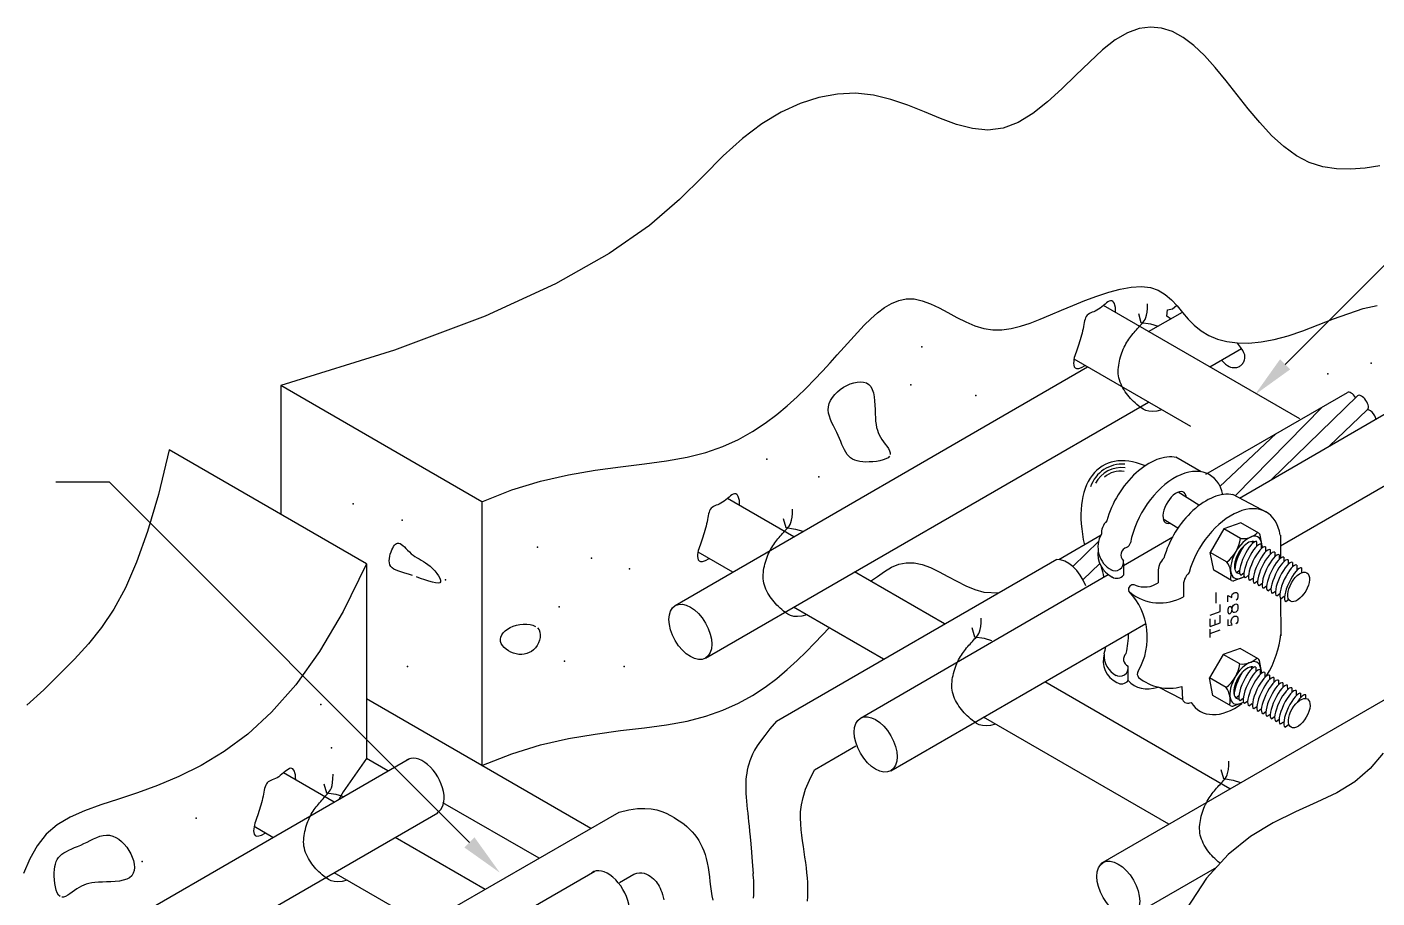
# Model space of a CAD drawing. Header units: millimetres. Extents: x -6665.9 to -6650.8, y -4500.6 to -4489.7.
# Drawn here: x -6662.29 to -6655.99, y -4494.16 to -4490.1 of the extents above; entities that cross this region are included whole.
import ezdxf
from ezdxf.enums import TextEntityAlignment as Align

# ---------------------------------------------------------------- set-up
doc = ezdxf.new("R2010")
doc.units = ezdxf.units.MM
doc.header["$LTSCALE"] = 10
doc.layers.add('Termotécnica', color=7, linetype='Continuous')
doc.styles.add('140CL', font='romans.shx', dxfattribs={"height": 3.5})

msp = doc.modelspace()

# ---------------------------------------------------------------- linework, layer by layer
at = {"layer": 'Termotécnica', "color": 2}
for p, q in [((-6655.8172, -4491.0725), (-6656.4194, -4491.6748)), ((-6661.102, -4491.7734), (-6661.102, -4492.3734)), ((-6660.1643, -4492.3148), (-6661.102, -4491.7734)), ((-6656.789, -4492.1863), (-6656.1289, -4491.8054)), ((-6656.4852, -4492.2135), (-6656.0821, -4491.8207)), ((-6656.6509, -4492.2862), (-6656.247, -4491.8736)), ((-6656.2116, -4492.0548), (-6656.0385, -4491.8879)), ((-6656.7234, -4492.2432), (-6656.4615, -4491.9973)), ((-6660.7025, -4492.6041), (-6661.6216, -4492.0734)), ((-6661.9009, -4492.2236), (-6662.1509, -4492.2236)), ((-6661.9009, -4492.2236), (-6660.2222, -4493.9022)), ((-6656.8214, -4492.3302), (-6656.9173, -4492.2699)), ((-6660.1643, -4492.3148), (-6660.1643, -4493.5439)), ((-6656.9196, -4492.4379), (-6656.9872, -4492.3953)), ((-6656.6252, -4492.4137), (-6656.7045, -4492.4412)), ((-6656.5418, -4492.4619), (-6656.6252, -4492.4137)), ((-6657.4743, -4492.5834), (-6657.2773, -4492.4696)), ((-6656.7045, -4492.4412), (-6656.7679, -4492.551)), ((-6656.627, -4492.4859), (-6656.7045, -4492.4412)), ((-6656.5245, -4492.5288), (-6656.5357, -4492.4704)), ((-6657.4092, -4492.6159), (-6657.2884, -4492.4982)), ((-6656.7521, -4492.6334), (-6656.7679, -4492.551)), ((-6656.6897, -4492.5959), (-6656.7679, -4492.551)), ((-6656.5731, -4492.5), (-6656.5731, -4492.5104)), ((-6656.5524, -4492.5009), (-6656.5522, -4492.5224)), ((-6656.5315, -4492.5129), (-6656.5313, -4492.5345)), ((-6656.5106, -4492.525), (-6656.5104, -4492.5465)), ((-6656.4884, -4492.5381), (-6656.4882, -4492.5597)), ((-6656.4678, -4492.5496), (-6656.4676, -4492.5712)), ((-6660.7025, -4492.6041), (-6660.7025, -4493.5116)), ((-6657.3617, -4492.6784), (-6657.2835, -4492.603)), ((-6656.4468, -4492.5616), (-6656.4466, -4492.5832)), ((-6656.4258, -4492.5737), (-6656.4256, -4492.5952)), ((-6656.4053, -4492.5854), (-6656.4051, -4492.607)), ((-6656.3847, -4492.5973), (-6656.3845, -4492.6189)), ((-6656.3642, -4492.6096), (-6656.3641, -4492.6312)), ((-6656.6687, -4492.6816), (-6656.7521, -4492.6334)), ((-6656.6091, -4492.6655), (-6656.6582, -4492.6826)), ((-6656.645, -4492.6438), (-6656.6313, -4492.6333)), ((-6656.6254, -4492.6568), (-6656.6104, -4492.6453)), ((-6656.6045, -4492.6689), (-6656.5895, -4492.6574)), ((-6656.5837, -4492.6809), (-6656.57, -4492.6705)), ((-6656.3422, -4492.6233), (-6656.3421, -4492.6448)), ((-6656.5614, -4492.6941), (-6656.5478, -4492.6837)), ((-6656.5408, -4492.7055), (-6656.5272, -4492.6951)), ((-6656.5198, -4492.7176), (-6656.5062, -4492.7071)), ((-6656.4989, -4492.7296), (-6656.4852, -4492.7192)), ((-6656.4783, -4492.7414), (-6656.4647, -4492.7309)), ((-6656.4578, -4492.7533), (-6656.4441, -4492.7428)), ((-6656.4373, -4492.7655), (-6656.4236, -4492.7551)), ((-6656.4153, -4492.7792), (-6656.4017, -4492.7688)), ((-6656.7081, -4493.0259), (-6656.7715, -4493.1358)), ((-6656.6288, -4492.9985), (-6656.7081, -4493.0259)), ((-6656.6306, -4493.0707), (-6656.7081, -4493.0259)), ((-6656.5454, -4493.0466), (-6656.6288, -4492.9985)), ((-6656.528, -4493.1136), (-6656.5393, -4493.0552)), ((-6656.5767, -4493.0848), (-6656.5766, -4493.0952)), ((-6656.5767, -4493.0848), (-6656.5766, -4493.0952)), ((-6656.5559, -4493.0857), (-6656.5558, -4493.1072)), ((-6656.5351, -4493.0977), (-6656.5349, -4493.1193)), ((-6656.5142, -4493.1098), (-6656.514, -4493.1313)), ((-6656.7557, -4493.2182), (-6656.7715, -4493.1358)), ((-6656.6933, -4493.1807), (-6656.7715, -4493.1358)), ((-6656.492, -4493.1229), (-6656.4918, -4493.1445)), ((-6656.4713, -4493.1344), (-6656.4712, -4493.156)), ((-6656.4504, -4493.1464), (-6656.4502, -4493.168)), ((-6656.4294, -4493.1585), (-6656.4292, -4493.18)), ((-6656.4089, -4493.1702), (-6656.4087, -4493.1918)), ((-6656.3883, -4493.1821), (-6656.3881, -4493.2037)), ((-6659.6564, -4493.8371), (-6660.7025, -4493.2332)), ((-6656.6722, -4493.2663), (-6656.7557, -4493.2182)), ((-6656.6485, -4493.2285), (-6656.6348, -4493.2181)), ((-6656.6485, -4493.2285), (-6656.6348, -4493.2181)), ((-6656.629, -4493.2416), (-6656.614, -4493.2301)), ((-6656.6081, -4493.2537), (-6656.5931, -4493.2422)), ((-6656.3678, -4493.1944), (-6656.3676, -4493.2159)), ((-6656.347, -4493.2075), (-6656.3468, -4493.2291)), ((-6656.3236, -4493.2152), (-6656.3249, -4493.231)), ((-6656.6126, -4493.2503), (-6656.6617, -4493.2673)), ((-6656.5872, -4493.2657), (-6656.5736, -4493.2553)), ((-6656.565, -4493.2789), (-6656.5514, -4493.2684)), ((-6656.5444, -4493.2903), (-6656.5308, -4493.2799)), ((-6656.5234, -4493.3024), (-6656.5098, -4493.2919)), ((-6656.5024, -4493.3144), (-6656.4888, -4493.304)), ((-6656.4819, -4493.3262), (-6656.4683, -4493.3157)), ((-6656.4613, -4493.3381), (-6656.4477, -4493.3276)), ((-6656.4409, -4493.3503), (-6656.4272, -4493.3399)), ((-6656.4196, -4493.365), (-6656.4019, -4493.3517)), ((-6660.602, -4493.5695), (-6660.7025, -4493.5116)), ((-6659.8975, -4493.9763), (-6660.3457, -4493.7175))]:
    msp.add_line(p, q, dxfattribs=at)
at = {"layer": 'Termotécnica', "color": 1}
for p, q in [((-6656.3509, -4491.9287), (-6657.2662, -4491.4003)), ((-6657.0555, -4491.5219), (-6656.8984, -4491.4313)), ((-6656.7706, -4491.6864), (-6656.6229, -4491.6011)), ((-6656.858, -4491.9649), (-6657.4034, -4491.65)), ((-6659.2626, -4492.7986), (-6657.3403, -4491.6864)), ((-6656.6312, -4492.2981), (-6655.6698, -4491.7406)), ((-6659.1212, -4493.0435), (-6657.0555, -4491.8509)), ((-6656.4414, -4492.5196), (-6655.5015, -4491.9769)), ((-6658.7095, -4492.4786), (-6659.0194, -4492.2997)), ((-6657.1725, -4492.612), (-6656.942, -4492.4784)), ((-6658.9941, -4492.6433), (-6659.1565, -4492.5495)), ((-6658.7911, -4493.3375), (-6657.4841, -4492.5829)), ((-6658.0065, -4492.8845), (-6658.4262, -4492.6422)), ((-6658.399, -4493.3233), (-6657.2444, -4492.6538)), ((-6658.2913, -4493.049), (-6658.711, -4492.8067)), ((-6658.2576, -4493.5682), (-6657.0687, -4492.8817)), ((-6656.6762, -4493.6526), (-6657.54, -4493.1539)), ((-6657.2791, -4494.0006), (-6655.7861, -4493.1387)), ((-6656.9611, -4493.817), (-6657.8249, -4493.3183)), ((-6658.6137, -4493.564), (-6658.4213, -4493.4529)), ((-6662.5912, -4494.718), (-6660.502, -4493.5118)), ((-6660.8535, -4493.7147), (-6661.0891, -4493.5787)), ((-6662.7092, -4495.115), (-6660.37, -4493.7645)), ((-6660.3009, -4494.2092), (-6659.5243, -4493.7609)), ((-6661.1384, -4493.8792), (-6661.2263, -4493.8284)), ((-6660.149, -4494.1215), (-6660.5687, -4493.8792)), ((-6660.4189, -4494.2946), (-6660.8535, -4494.0436)), ((-6660.2931, -4494.4145), (-6659.6383, -4494.0364)), ((-6659.5231, -4494.0891), (-6659.4556, -4494.0501)), ((-6657.1344, -4494.246), (-6656.738, -4494.0171))]:
    msp.add_line(p, q, dxfattribs=at)
at = {"layer": 'Termotécnica', "color": 3}
for p, q in [((-6656.8102, -4492.1758), (-6656.9288, -4492.1074)), ((-6656.5012, -4492.3661), (-6656.6624, -4492.2817)), ((-6656.4414, -4492.4701), (-6656.4414, -4492.579)), ((-6657.1725, -4492.6016), (-6657.1723, -4492.6563)), ((-6657.0105, -4492.6407), (-6657.0105, -4492.6926)), ((-6656.59, -4492.6589), (-6656.5928, -4492.6599)), ((-6656.8931, -4492.7088), (-6656.8931, -4492.7572)), ((-6656.441, -4492.763), (-6656.4397, -4492.9399)), ((-6657.1505, -4493.1479), (-6657.1505, -4493.0893)), ((-6656.8984, -4493.2369), (-6657.0097, -4493.1787)), ((-6656.901, -4493.1752), (-6656.8984, -4493.2369)), ((-6656.5936, -4493.2437), (-6656.5964, -4493.2447))]:
    msp.add_line(p, q, dxfattribs=at)
at = {"layer": 'Termotécnica', "color": 2}
for points in [[(-6655.9773, -4490.7494), (-6656.0463, -4490.7604), (-6656.1138, -4490.7657), (-6656.1797, -4490.764), (-6656.2439, -4490.7538), (-6656.3063, -4490.734), (-6656.3667, -4490.703), (-6656.4253, -4490.6602), (-6656.482, -4490.6077), (-6656.5371, -4490.548), (-6656.5907, -4490.4838), (-6656.6432, -4490.4179), (-6656.6947, -4490.3528), (-6656.7454, -4490.2912), (-6656.7954, -4490.2357), (-6656.8451, -4490.1888), (-6656.8948, -4490.1514), (-6656.9447, -4490.1241), (-6656.9953, -4490.1077), (-6657.0469, -4490.1026), (-6657.0999, -4490.1097), (-6657.1545, -4490.1296), (-6657.2113, -4490.1629), (-6657.2703, -4490.2094), (-6657.3316, -4490.2657), (-6657.3948, -4490.3277), (-6657.4599, -4490.3911), (-6657.5266, -4490.4517), (-6657.5947, -4490.5053), (-6657.664, -4490.5476), (-6657.7343, -4490.5744), (-6657.8054, -4490.5829), (-6657.8775, -4490.5756), (-6657.9508, -4490.5565), (-6658.0252, -4490.5294), (-6658.1011, -4490.4983), (-6658.1786, -4490.4671), (-6658.2577, -4490.4397), (-6658.3387, -4490.4201), (-6658.4217, -4490.4115), (-6658.5064, -4490.4148), (-6658.5927, -4490.4305), (-6658.6803, -4490.4587), (-6658.7691, -4490.4997), (-6658.8587, -4490.5539), (-6658.9489, -4490.6216), (-6659.0396, -4490.703), (-6659.1332, -4490.7983), (-6659.2425, -4490.9066), (-6659.3831, -4491.027), (-6659.5707, -4491.1583), (-6659.8208, -4491.2997), (-6660.149, -4491.45), (-6660.5709, -4491.6082), (-6661.102, -4491.7734)], [(-6660.1643, -4492.3148), (-6660.0251, -4492.2597), (-6659.8902, -4492.2189), (-6659.7603, -4492.1892), (-6659.6359, -4492.1679), (-6659.5178, -4492.152), (-6659.4065, -4492.1385), (-6659.3027, -4492.1247), (-6659.2069, -4492.1076), (-6659.1196, -4492.0849), (-6659.0403, -4492.0568), (-6658.9684, -4492.0243), (-6658.9031, -4491.9881), (-6658.8438, -4491.9494), (-6658.7897, -4491.9088), (-6658.7403, -4491.8673), (-6658.6947, -4491.8257), (-6658.6524, -4491.7849), (-6658.613, -4491.745), (-6658.5759, -4491.706), (-6658.5409, -4491.6679), (-6658.5075, -4491.6308), (-6658.4753, -4491.5947), (-6658.4439, -4491.5596), (-6658.4128, -4491.5255), (-6658.3819, -4491.4927), (-6658.3507, -4491.4619), (-6658.3192, -4491.4339), (-6658.2871, -4491.4098), (-6658.2543, -4491.3904), (-6658.2205, -4491.3766), (-6658.1855, -4491.3694), (-6658.1493, -4491.3697), (-6658.1116, -4491.3779), (-6658.0727, -4491.3925), (-6658.0327, -4491.4116), (-6657.9918, -4491.4333), (-6657.9502, -4491.4556), (-6657.9083, -4491.4767), (-6657.8661, -4491.4945), (-6657.8239, -4491.5072), (-6657.7818, -4491.5132), (-6657.7396, -4491.513), (-6657.6969, -4491.5072), (-6657.6532, -4491.4966), (-6657.6082, -4491.4821), (-6657.5616, -4491.4643), (-6657.5129, -4491.4442), (-6657.4618, -4491.4224), (-6657.4082, -4491.3998), (-6657.3529, -4491.3776), (-6657.297, -4491.3568), (-6657.2416, -4491.3388), (-6657.1878, -4491.3246), (-6657.1367, -4491.3154), (-6657.0894, -4491.3125), (-6657.0471, -4491.317), (-6657.0103, -4491.3296), (-6656.9783, -4491.3491), (-6656.9496, -4491.374), (-6656.923, -4491.4024), (-6656.8972, -4491.4327), (-6656.8708, -4491.4633), (-6656.8425, -4491.4925), (-6656.811, -4491.5187), (-6656.7753, -4491.5403), (-6656.7351, -4491.557), (-6656.6905, -4491.5686), (-6656.6417, -4491.5748), (-6656.5887, -4491.5754), (-6656.5316, -4491.5702), (-6656.4705, -4491.559), (-6656.4054, -4491.5416), (-6656.3367, -4491.5182), (-6656.2657, -4491.4911), (-6656.1941, -4491.463)], [(-6657.2093, -4491.4331), (-6657.2095, -4491.4204), (-6657.2107, -4491.4091), (-6657.2127, -4491.3995), (-6657.2154, -4491.3915), (-6657.2189, -4491.3854), (-6657.223, -4491.3811), (-6657.2278, -4491.3787), (-6657.2331, -4491.3783), (-6657.2389, -4491.38), (-6657.2451, -4491.3834), (-6657.2518, -4491.3882), (-6657.2587, -4491.3938), (-6657.2659, -4491.4), (-6657.2734, -4491.4063), (-6657.281, -4491.4124), (-6657.2887, -4491.4178), (-6657.2965, -4491.4223), (-6657.3041, -4491.426), (-6657.3116, -4491.4292), (-6657.3188, -4491.432), (-6657.3256, -4491.4349), (-6657.3318, -4491.438), (-6657.3374, -4491.4416), (-6657.3422, -4491.4459), (-6657.3462, -4491.4511), (-6657.3494, -4491.4573), (-6657.352, -4491.4643), (-6657.3541, -4491.472), (-6657.356, -4491.4803), (-6657.3577, -4491.4892), (-6657.3594, -4491.4986), (-6657.3613, -4491.5084), (-6657.3634, -4491.5185), (-6657.3658, -4491.5287), (-6657.3684, -4491.5391), (-6657.3713, -4491.5496), (-6657.3743, -4491.56), (-6657.3775, -4491.5702), (-6657.3807, -4491.5803), (-6657.3841, -4491.59), (-6657.3875, -4491.5993), (-6657.3908, -4491.6084), (-6657.394, -4491.6172), (-6657.397, -4491.6258), (-6657.3997, -4491.6344), (-6657.402, -4491.6431), (-6657.4038, -4491.6518), (-6657.405, -4491.6607), (-6657.4055, -4491.6698), (-6657.4048, -4491.6784), (-6657.4026, -4491.6858), (-6657.3983, -4491.6913), (-6657.3915, -4491.6943), (-6657.3817, -4491.6938), (-6657.3684, -4491.6894), (-6657.3513, -4491.6801)], [(-6656.9534, -4491.463), (-6656.9701, -4491.45), (-6656.9675, -4491.4213), (-6656.9441, -4491.4161), (-6656.9249, -4491.4003)], [(-6656.1941, -4491.463), (-6656.0549, -4491.415), (-6655.9907, -4491.4004)], [(-6656.7156, -4491.6546), (-6656.7059, -4491.6651), (-6656.6968, -4491.6733), (-6656.6883, -4491.6795), (-6656.6805, -4491.684), (-6656.6731, -4491.687), (-6656.6664, -4491.6888), (-6656.6601, -4491.6896), (-6656.6544, -4491.6898), (-6656.6491, -4491.6895), (-6656.6443, -4491.6888), (-6656.6399, -4491.6877), (-6656.6358, -4491.6862), (-6656.6321, -4491.6844), (-6656.6286, -4491.6822), (-6656.6253, -4491.6797), (-6656.6223, -4491.6768), (-6656.6193, -4491.6736), (-6656.6166, -4491.6702), (-6656.614, -4491.6664), (-6656.6118, -4491.6623), (-6656.6098, -4491.6578), (-6656.6083, -4491.6531), (-6656.6071, -4491.648), (-6656.6064, -4491.6426), (-6656.6064, -4491.6367), (-6656.6076, -4491.6297), (-6656.6109, -4491.621), (-6656.6171, -4491.6097), (-6656.6269, -4491.5951), (-6656.6411, -4491.5765), (-6656.6426, -4491.5747)], [(-6661.6216, -4492.0734), (-6661.6725, -4492.2809), (-6661.7231, -4492.4537), (-6661.7741, -4492.5971), (-6661.8263, -4492.716), (-6661.8805, -4492.8155), (-6661.9375, -4492.9006), (-6661.9981, -4492.9763), (-6662.063, -4493.0477), (-6662.1329, -4493.119), (-6662.2072, -4493.1906), (-6662.2854, -4493.2623)], [(-6658.9624, -4492.3326), (-6658.9627, -4492.3199), (-6658.9638, -4492.3086), (-6658.9658, -4492.299), (-6658.9685, -4492.291), (-6658.972, -4492.2849), (-6658.9762, -4492.2805), (-6658.9809, -4492.2782), (-6658.9862, -4492.2778), (-6658.992, -4492.2795), (-6658.9983, -4492.2829), (-6659.0049, -4492.2876), (-6659.0118, -4492.2933), (-6659.0191, -4492.2995), (-6659.0265, -4492.3058), (-6659.0341, -4492.3119), (-6659.0418, -4492.3173), (-6659.0496, -4492.3218), (-6659.0573, -4492.3255), (-6659.0648, -4492.3286), (-6659.072, -4492.3315), (-6659.0787, -4492.3344), (-6659.085, -4492.3375), (-6659.0905, -4492.3411), (-6659.0953, -4492.3454), (-6659.0993, -4492.3506), (-6659.1025, -4492.3568), (-6659.1051, -4492.3638), (-6659.1073, -4492.3715), (-6659.1091, -4492.3798), (-6659.1108, -4492.3887), (-6659.1126, -4492.3981), (-6659.1144, -4492.4079), (-6659.1165, -4492.418), (-6659.1189, -4492.4282), (-6659.1216, -4492.4386), (-6659.1244, -4492.4491), (-6659.1274, -4492.4595), (-6659.1306, -4492.4697), (-6659.1339, -4492.4797), (-6659.1372, -4492.4895), (-6659.1406, -4492.4988), (-6659.1439, -4492.5079), (-6659.1471, -4492.5167), (-6659.1501, -4492.5253), (-6659.1528, -4492.5339), (-6659.1551, -4492.5425), (-6659.1569, -4492.5513), (-6659.1581, -4492.5602), (-6659.1586, -4492.5692), (-6659.158, -4492.5779), (-6659.1557, -4492.5853), (-6659.1514, -4492.5908), (-6659.1446, -4492.5937), (-6659.1348, -4492.5933), (-6659.1216, -4492.5888), (-6659.1044, -4492.5796)], [(-6660.7025, -4492.6041), (-6660.8103, -4492.8261), (-6660.9205, -4493.0127), (-6661.0322, -4493.1677), (-6661.1443, -4493.2947), (-6661.2558, -4493.3973), (-6661.3658, -4493.4791), (-6661.4732, -4493.5439), (-6661.577, -4493.5953), (-6661.6763, -4493.6366), (-6661.7704, -4493.6707), (-6661.8589, -4493.7001), (-6661.941, -4493.7272), (-6662.0162, -4493.7547), (-6662.084, -4493.785), (-6662.1437, -4493.8207), (-6662.1949, -4493.8642), (-6662.2373, -4493.9175), (-6662.2723, -4493.9793), (-6662.3019, -4494.0479)], [(-6658.3526, -4492.6847), (-6658.3192, -4492.6633), (-6658.2871, -4492.6392), (-6658.2543, -4492.6198), (-6658.2205, -4492.606), (-6658.1855, -4492.5988), (-6658.1493, -4492.5991), (-6658.1116, -4492.6072), (-6658.0727, -4492.6218), (-6658.0327, -4492.641), (-6657.9918, -4492.6627), (-6657.9502, -4492.685), (-6657.9083, -4492.7061), (-6657.8661, -4492.7239), (-6657.8239, -4492.7366), (-6657.7543, -4492.739)], [(-6660.1643, -4493.5442), (-6660.0251, -4493.4891), (-6659.8902, -4493.4482), (-6659.7603, -4493.4186), (-6659.6359, -4493.3972), (-6659.5178, -4493.3813), (-6659.4065, -4493.3679), (-6659.3027, -4493.3541), (-6659.2069, -4493.337), (-6659.1196, -4493.3142), (-6659.0403, -4493.2862), (-6658.9684, -4493.2536), (-6658.9031, -4493.2175), (-6658.8438, -4493.1787), (-6658.7897, -4493.1381), (-6658.7403, -4493.0966), (-6658.6947, -4493.0551), (-6658.6524, -4493.0143), (-6658.613, -4492.9744), (-6658.5759, -4492.9353), (-6658.5455, -4492.9023)], [(-6655.9614, -4493.4861), (-6656.0229, -4493.5582), (-6656.0949, -4493.62), (-6656.1783, -4493.6706), (-6656.2712, -4493.715), (-6656.3709, -4493.7596), (-6656.4749, -4493.8108), (-6656.5804, -4493.8751), (-6656.6848, -4493.959), (-6656.7854, -4494.0689), (-6656.8797, -4494.2112)], [(-6661.0322, -4493.6116), (-6661.0324, -4493.5988), (-6661.0335, -4493.5876), (-6661.0355, -4493.5779), (-6661.0383, -4493.57), (-6661.0417, -4493.5638), (-6661.0459, -4493.5595), (-6661.0506, -4493.5571), (-6661.0559, -4493.5568), (-6661.0617, -4493.5585), (-6661.068, -4493.5619), (-6661.0746, -4493.5666), (-6661.0816, -4493.5723), (-6661.0888, -4493.5784), (-6661.0963, -4493.5848), (-6661.1039, -4493.5908), (-6661.1116, -4493.5963), (-6661.1193, -4493.6007), (-6661.127, -4493.6044), (-6661.1345, -4493.6076), (-6661.1417, -4493.6105), (-6661.1485, -4493.6134), (-6661.1547, -4493.6164), (-6661.1603, -4493.62), (-6661.1651, -4493.6243), (-6661.169, -4493.6296), (-6661.1722, -4493.6357), (-6661.1748, -4493.6427), (-6661.177, -4493.6504), (-6661.1789, -4493.6588), (-6661.1806, -4493.6677), (-6661.1823, -4493.6771), (-6661.1842, -4493.6868), (-6661.1863, -4493.6969), (-6661.1887, -4493.7072), (-6661.1913, -4493.7176), (-6661.1941, -4493.728), (-6661.1972, -4493.7384), (-6661.2003, -4493.7487), (-6661.2036, -4493.7587), (-6661.2069, -4493.7684), (-6661.2103, -4493.7778), (-6661.2137, -4493.7868), (-6661.2169, -4493.7956), (-6661.2199, -4493.8043), (-6661.2226, -4493.8129), (-6661.2248, -4493.8215), (-6661.2266, -4493.8302), (-6661.2279, -4493.8392), (-6661.2283, -4493.8482), (-6661.2277, -4493.8568), (-6661.2254, -4493.8642), (-6661.2211, -4493.8698), (-6661.2143, -4493.8727), (-6661.2045, -4493.8723), (-6661.1913, -4493.8678), (-6661.1741, -4493.8585)], [(-6660.7025, -4493.5116), (-6660.8103, -4493.6659), (-6660.8317, -4493.7021)]]:
    msp.add_lwpolyline(points, dxfattribs=at)
at = {"layer": 'Termotécnica', "color": 1}
for points in [[(-6656.9939, -4491.8864), (-6657.0171, -4491.8923), (-6657.0376, -4491.8943), (-6657.0548, -4491.893), (-6657.0693, -4491.8891), (-6657.0816, -4491.8833), (-6657.0923, -4491.8763), (-6657.1017, -4491.8688), (-6657.1105, -4491.8615), (-6657.1187, -4491.8543), (-6657.1263, -4491.8472), (-6657.1335, -4491.8401), (-6657.1403, -4491.833), (-6657.1467, -4491.8257), (-6657.1528, -4491.8182), (-6657.1588, -4491.8104), (-6657.1645, -4491.8022), (-6657.17, -4491.7937), (-6657.1752, -4491.7849), (-6657.18, -4491.7758), (-6657.1843, -4491.7665), (-6657.1882, -4491.7571), (-6657.1914, -4491.7475), (-6657.1939, -4491.7378), (-6657.1957, -4491.7281), (-6657.1968, -4491.7183), (-6657.1972, -4491.7085), (-6657.1971, -4491.6987), (-6657.1964, -4491.6888), (-6657.1952, -4491.679), (-6657.1936, -4491.6692), (-6657.1916, -4491.6595), (-6657.1893, -4491.6498), (-6657.1866, -4491.6402), (-6657.1837, -4491.6308), (-6657.1806, -4491.6215), (-6657.1772, -4491.6124), (-6657.1735, -4491.6036), (-6657.1697, -4491.5951), (-6657.1657, -4491.5869), (-6657.1615, -4491.5791), (-6657.1571, -4491.5717), (-6657.1527, -4491.5645), (-6657.148, -4491.5576), (-6657.1433, -4491.5509), (-6657.1384, -4491.5443), (-6657.1334, -4491.5379), (-6657.1282, -4491.5316), (-6657.123, -4491.5254), (-6657.1177, -4491.5192), (-6657.1123, -4491.5131), (-6657.107, -4491.5071), (-6657.1016, -4491.5011), (-6657.0963, -4491.4953), (-6657.091, -4491.4895), (-6657.0859, -4491.4838), (-6657.0809, -4491.4782), (-6657.0762, -4491.4721), (-6657.0719, -4491.4649), (-6657.068, -4491.4561), (-6657.0648, -4491.445), (-6657.0624, -4491.4312), (-6657.0608, -4491.414), (-6657.0603, -4491.3929)], [(-6657.1035, -4491.4369), (-6657.0914, -4491.4792), (-6657.0465, -4491.4861), (-6657.0118, -4491.4967)], [(-6658.263, -4492.1028), (-6658.2699, -4492.1095), (-6658.2802, -4492.1153), (-6658.2931, -4492.1201), (-6658.308, -4492.1239), (-6658.3242, -4492.1267), (-6658.3411, -4492.1286), (-6658.3579, -4492.1296), (-6658.374, -4492.1297), (-6658.3888, -4492.1289), (-6658.4023, -4492.1271), (-6658.4146, -4492.1244), (-6658.4257, -4492.1207), (-6658.4358, -4492.1158), (-6658.4449, -4492.1098), (-6658.4532, -4492.1025), (-6658.4606, -4492.094), (-6658.4674, -4492.0842), (-6658.4737, -4492.0732), (-6658.4796, -4492.0612), (-6658.4853, -4492.0484), (-6658.491, -4492.0348), (-6658.4969, -4492.0207), (-6658.5031, -4492.0062), (-6658.5098, -4491.9914), (-6658.5171, -4491.9766), (-6658.5246, -4491.9616), (-6658.5319, -4491.9467), (-6658.5384, -4491.9317), (-6658.5438, -4491.9167), (-6658.5477, -4491.9017), (-6658.5494, -4491.8868), (-6658.5486, -4491.872), (-6658.545, -4491.8573), (-6658.5386, -4491.8429), (-6658.53, -4491.8289), (-6658.5193, -4491.8156), (-6658.5069, -4491.8032), (-6658.4931, -4491.7918), (-6658.4782, -4491.7816), (-6658.4625, -4491.7728), (-6658.4464, -4491.7656), (-6658.4303, -4491.7602), (-6658.4143, -4491.7569), (-6658.399, -4491.7558), (-6658.3847, -4491.7572), (-6658.3716, -4491.7613), (-6658.3603, -4491.7682), (-6658.3509, -4491.7784), (-6658.3438, -4491.7917), (-6658.3387, -4491.8076), (-6658.3352, -4491.8257), (-6658.333, -4491.8451), (-6658.3318, -4491.8652), (-6658.331, -4491.8853), (-6658.3304, -4491.9049), (-6658.3296, -4491.9232), (-6658.3283, -4491.9398), (-6658.3264, -4491.9547), (-6658.3238, -4491.9682), (-6658.3204, -4491.9806), (-6658.3163, -4491.9921), (-6658.3114, -4492.0031), (-6658.3056, -4492.0137), (-6658.2988, -4492.0243), (-6658.2912, -4492.035), (-6658.2832, -4492.0458), (-6658.2755, -4492.0565), (-6658.2687, -4492.0669), (-6658.2634, -4492.0769), (-6658.2603, -4492.0863), (-6658.26, -4492.095)], [(-6658.6494, -4492.8423), (-6658.6727, -4492.8481), (-6658.6931, -4492.8501), (-6658.7103, -4492.8488), (-6658.7248, -4492.8449), (-6658.7372, -4492.8391), (-6658.7478, -4492.8321), (-6658.7573, -4492.8247), (-6658.766, -4492.8173), (-6658.7742, -4492.8101), (-6658.7819, -4492.8031), (-6658.789, -4492.796), (-6658.7958, -4492.7888), (-6658.8022, -4492.7815), (-6658.8084, -4492.774), (-6658.8143, -4492.7662), (-6658.82, -4492.758), (-6658.8255, -4492.7495), (-6658.8307, -4492.7407), (-6658.8355, -4492.7317), (-6658.8399, -4492.7224), (-6658.8437, -4492.7129), (-6658.8469, -4492.7033), (-6658.8494, -4492.6936), (-6658.8512, -4492.6839), (-6658.8523, -4492.6741), (-6658.8528, -4492.6643), (-6658.8526, -4492.6545), (-6658.8519, -4492.6447), (-6658.8507, -4492.6349), (-6658.8491, -4492.6251), (-6658.8471, -4492.6153), (-6658.8448, -4492.6056), (-6658.8422, -4492.596), (-6658.8393, -4492.5866), (-6658.8361, -4492.5773), (-6658.8327, -4492.5683), (-6658.8291, -4492.5594), (-6658.8252, -4492.5509), (-6658.8212, -4492.5428), (-6658.817, -4492.535), (-6658.8127, -4492.5275), (-6658.8082, -4492.5203), (-6658.8036, -4492.5134), (-6658.7988, -4492.5067), (-6658.7939, -4492.5002), (-6658.7889, -4492.4938), (-6658.7838, -4492.4875), (-6658.7785, -4492.4812), (-6658.7732, -4492.4751), (-6658.7679, -4492.469), (-6658.7625, -4492.4629), (-6658.7571, -4492.457), (-6658.7518, -4492.4511), (-6658.7466, -4492.4453), (-6658.7415, -4492.4397), (-6658.7365, -4492.434), (-6658.7317, -4492.4279), (-6658.7274, -4492.4207), (-6658.7236, -4492.4119), (-6658.7204, -4492.4009), (-6658.7179, -4492.387), (-6658.7164, -4492.3698), (-6658.7158, -4492.3487)], [(-6658.759, -4492.3928), (-6658.7469, -4492.4351), (-6658.702, -4492.442), (-6658.6673, -4492.4525)], [(-6660.4882, -4492.6586), (-6660.5062, -4492.653), (-6660.5229, -4492.648), (-6660.5381, -4492.6434), (-6660.5519, -4492.6389), (-6660.5639, -4492.6342), (-6660.5742, -4492.6291), (-6660.5826, -4492.6233), (-6660.5889, -4492.6165), (-6660.5932, -4492.6085), (-6660.5956, -4492.5994), (-6660.5963, -4492.5897), (-6660.5956, -4492.5795), (-6660.5938, -4492.5691), (-6660.5911, -4492.5588), (-6660.5878, -4492.5489), (-6660.584, -4492.5396), (-6660.5801, -4492.5312), (-6660.576, -4492.5239), (-6660.5717, -4492.5178), (-6660.5671, -4492.5129), (-6660.5623, -4492.5096), (-6660.5571, -4492.5078), (-6660.5516, -4492.5077), (-6660.5458, -4492.5096), (-6660.5395, -4492.5133), (-6660.5328, -4492.5187), (-6660.5257, -4492.5253), (-6660.5183, -4492.5328), (-6660.5105, -4492.5408), (-6660.5024, -4492.5489), (-6660.4939, -4492.5568), (-6660.4851, -4492.564), (-6660.476, -4492.5704), (-6660.4666, -4492.5762), (-6660.4569, -4492.5816), (-6660.4469, -4492.587), (-6660.4368, -4492.5928), (-6660.4263, -4492.5992), (-6660.4157, -4492.6067), (-6660.4049, -4492.6154), (-6660.394, -4492.6257), (-6660.3836, -4492.637), (-6660.374, -4492.6488), (-6660.3661, -4492.6603), (-6660.3602, -4492.6711), (-6660.3569, -4492.6805), (-6660.3569, -4492.6878), (-6660.3607, -4492.6925), (-6660.3687, -4492.6942), (-6660.3803, -4492.6931), (-6660.3949, -4492.6898), (-6660.4117, -4492.6848), (-6660.4302, -4492.6787), (-6660.4496, -4492.6719), (-6660.4691, -4492.6651)], [(-6657.7696, -4493.3511), (-6657.7928, -4493.3569), (-6657.8133, -4493.3589), (-6657.8305, -4493.3576), (-6657.845, -4493.3537), (-6657.8573, -4493.3479), (-6657.868, -4493.3409), (-6657.8775, -4493.3335), (-6657.8862, -4493.3261), (-6657.8944, -4493.319), (-6657.902, -4493.3119), (-6657.9092, -4493.3048), (-6657.916, -4493.2977), (-6657.9224, -4493.2904), (-6657.9286, -4493.2828), (-6657.9345, -4493.275), (-6657.9402, -4493.2669), (-6657.9457, -4493.2583), (-6657.9509, -4493.2495), (-6657.9557, -4493.2405), (-6657.9601, -4493.2312), (-6657.9639, -4493.2217), (-6657.9671, -4493.2122), (-6657.9696, -4493.2025), (-6657.9714, -4493.1927), (-6657.9725, -4493.1829), (-6657.9729, -4493.1731), (-6657.9728, -4493.1633), (-6657.9721, -4493.1535), (-6657.9709, -4493.1437), (-6657.9693, -4493.1339), (-6657.9673, -4493.1241), (-6657.965, -4493.1145), (-6657.9624, -4493.1049), (-6657.9595, -4493.0954), (-6657.9563, -4493.0861), (-6657.9529, -4493.0771), (-6657.9493, -4493.0683), (-6657.9454, -4493.0598), (-6657.9414, -4493.0516), (-6657.9372, -4493.0438), (-6657.9329, -4493.0363), (-6657.9284, -4493.0291), (-6657.9238, -4493.0222), (-6657.919, -4493.0155), (-6657.9141, -4493.009), (-6657.9091, -4493.0026), (-6657.904, -4492.9963), (-6657.8987, -4492.9901), (-6657.8934, -4492.9839), (-6657.8881, -4492.9778), (-6657.8827, -4492.9717), (-6657.8773, -4492.9658), (-6657.872, -4492.9599), (-6657.8668, -4492.9542), (-6657.8616, -4492.9485), (-6657.8566, -4492.9428), (-6657.8519, -4492.9367), (-6657.8476, -4492.9295), (-6657.8437, -4492.9207), (-6657.8405, -4492.9097), (-6657.8381, -4492.8959), (-6657.8366, -4492.8787), (-6657.836, -4492.8575)], [(-6659.9043, -4492.9026), (-6659.8975, -4492.9118), (-6659.8935, -4492.9225), (-6659.892, -4492.9344), (-6659.8927, -4492.947), (-6659.8955, -4492.9598), (-6659.9002, -4492.9724), (-6659.9064, -4492.9843), (-6659.914, -4492.995), (-6659.9228, -4493.0042), (-6659.9325, -4493.0119), (-6659.9431, -4493.0179), (-6659.9544, -4493.0224), (-6659.9663, -4493.0252), (-6659.9786, -4493.0265), (-6659.9912, -4493.0261), (-6660.004, -4493.0242), (-6660.0167, -4493.0207), (-6660.029, -4493.0158), (-6660.0407, -4493.0096), (-6660.0514, -4493.0023), (-6660.0607, -4492.9941), (-6660.0683, -4492.9852), (-6660.0738, -4492.9757), (-6660.0769, -4492.9658), (-6660.0774, -4492.9557), (-6660.0753, -4492.9456), (-6660.0708, -4492.9356), (-6660.0642, -4492.926), (-6660.0554, -4492.917), (-6660.0448, -4492.9087), (-6660.0324, -4492.9014), (-6660.0186, -4492.8953), (-6660.0034, -4492.8905), (-6659.9874, -4492.8872), (-6659.9711, -4492.8854), (-6659.955, -4492.8853), (-6659.9398, -4492.8868), (-6659.9259, -4492.8902), (-6659.9139, -4492.8954)], [(-6657.8792, -4492.9016), (-6657.8671, -4492.9439), (-6657.8222, -4492.9508), (-6657.7875, -4492.9614)], [(-6658.7911, -4493.3375), (-6658.821, -4493.3729), (-6658.8454, -4493.4035), (-6658.8651, -4493.43), (-6658.8806, -4493.453), (-6658.8926, -4493.4732), (-6658.9019, -4493.4911), (-6658.909, -4493.5073), (-6658.9147, -4493.5225), (-6658.9194, -4493.5372), (-6658.9235, -4493.5515), (-6658.9268, -4493.5658), (-6658.9294, -4493.58), (-6658.9314, -4493.5944), (-6658.9328, -4493.6091), (-6658.9336, -4493.6243), (-6658.9338, -4493.64), (-6658.9336, -4493.6565), (-6658.9329, -4493.6737), (-6658.9318, -4493.6914), (-6658.9304, -4493.7096), (-6658.9287, -4493.7283), (-6658.9269, -4493.7472), (-6658.9248, -4493.7664), (-6658.9227, -4493.7858), (-6658.9206, -4493.8054), (-6658.9183, -4493.8263), (-6658.9159, -4493.8498), (-6658.9133, -4493.8769), (-6658.9104, -4493.9091), (-6658.9071, -4493.9474), (-6658.9035, -4493.9932), (-6658.8994, -4494.0476)], [(-6656.7221, -4493.9998), (-6656.7225, -4493.9995), (-6656.7312, -4493.9921), (-6656.7394, -4493.985), (-6656.747, -4493.9779), (-6656.7542, -4493.9708), (-6656.761, -4493.9636), (-6656.7674, -4493.9563), (-6656.7736, -4493.9488), (-6656.7795, -4493.941), (-6656.7852, -4493.9328), (-6656.7907, -4493.9243), (-6656.7959, -4493.9155), (-6656.8007, -4493.9065), (-6656.8051, -4493.8972), (-6656.8089, -4493.8877), (-6656.8121, -4493.8781), (-6656.8146, -4493.8685), (-6656.8164, -4493.8587), (-6656.8175, -4493.8489), (-6656.8179, -4493.8391), (-6656.8178, -4493.8293), (-6656.8171, -4493.8195), (-6656.8159, -4493.8097), (-6656.8143, -4493.7999), (-6656.8123, -4493.7901), (-6656.81, -4493.7804), (-6656.8074, -4493.7709), (-6656.8045, -4493.7614), (-6656.8013, -4493.7521), (-6656.7979, -4493.7431), (-6656.7943, -4493.7342), (-6656.7904, -4493.7257), (-6656.7864, -4493.7176), (-6656.7822, -4493.7098), (-6656.7779, -4493.7023), (-6656.7734, -4493.6951), (-6656.7688, -4493.6882), (-6656.764, -4493.6815), (-6656.7591, -4493.675), (-6656.7541, -4493.6686), (-6656.749, -4493.6623), (-6656.7437, -4493.656), (-6656.7384, -4493.6499), (-6656.7331, -4493.6438), (-6656.7277, -4493.6377), (-6656.7223, -4493.6318), (-6656.717, -4493.6259), (-6656.7118, -4493.6201), (-6656.7066, -4493.6145), (-6656.7016, -4493.6088), (-6656.6969, -4493.6027), (-6656.6926, -4493.5955), (-6656.6887, -4493.5867), (-6656.6855, -4493.5757), (-6656.6831, -4493.5618), (-6656.6816, -4493.5446), (-6656.681, -4493.5235)], [(-6660.7918, -4494.0782), (-6660.8151, -4494.084), (-6660.8355, -4494.086), (-6660.8527, -4494.0847), (-6660.8672, -4494.0808), (-6660.8796, -4494.075), (-6660.8902, -4494.068), (-6660.8997, -4494.0606), (-6660.9084, -4494.0532), (-6660.9166, -4494.046), (-6660.9243, -4494.039), (-6660.9314, -4494.0319), (-6660.9382, -4494.0247), (-6660.9446, -4494.0174), (-6660.9508, -4494.0099), (-6660.9567, -4494.0021), (-6660.9624, -4493.9939), (-6660.9679, -4493.9854), (-6660.9731, -4493.9766), (-6660.9779, -4493.9676), (-6660.9823, -4493.9583), (-6660.9861, -4493.9488), (-6660.9893, -4493.9392), (-6660.9918, -4493.9295), (-6660.9936, -4493.9198), (-6660.9947, -4493.91), (-6660.9952, -4493.9002), (-6660.995, -4493.8904), (-6660.9943, -4493.8806), (-6660.9931, -4493.8707), (-6660.9915, -4493.861), (-6660.9895, -4493.8512), (-6660.9872, -4493.8415), (-6660.9846, -4493.8319), (-6660.9817, -4493.8225), (-6660.9785, -4493.8132), (-6660.9751, -4493.8041), (-6660.9715, -4493.7953), (-6660.9676, -4493.7868), (-6660.9636, -4493.7787), (-6660.9594, -4493.7708), (-6660.9551, -4493.7634), (-6660.9506, -4493.7562), (-6660.946, -4493.7493), (-6660.9412, -4493.7426), (-6660.9363, -4493.7361), (-6660.9313, -4493.7297), (-6660.9262, -4493.7234), (-6660.9209, -4493.7171), (-6660.9156, -4493.711), (-6660.9103, -4493.7049), (-6660.9049, -4493.6988), (-6660.8995, -4493.6929), (-6660.8942, -4493.687), (-6660.889, -4493.6812), (-6660.8838, -4493.6756), (-6660.8789, -4493.6699), (-6660.8741, -4493.6638), (-6660.8698, -4493.6566), (-6660.866, -4493.6478), (-6660.8628, -4493.6368), (-6660.8603, -4493.6229), (-6660.8588, -4493.6057), (-6660.8582, -4493.5846)], [(-6658.6462, -4494.1762), (-6658.6448, -4494.1546), (-6658.6442, -4494.133), (-6658.6443, -4494.1112), (-6658.6451, -4494.0891), (-6658.6465, -4494.0666), (-6658.6486, -4494.0436), (-6658.6512, -4494.0201), (-6658.6543, -4493.996), (-6658.6577, -4493.9715), (-6658.6613, -4493.9465), (-6658.665, -4493.9211), (-6658.6686, -4493.8953), (-6658.672, -4493.8693), (-6658.675, -4493.843), (-6658.6775, -4493.8163), (-6658.6788, -4493.7887), (-6658.6779, -4493.7595), (-6658.6741, -4493.7279), (-6658.6666, -4493.6933), (-6658.6546, -4493.6549), (-6658.6372, -4493.6121), (-6658.6137, -4493.564)], [(-6656.719, -4493.5627), (-6656.7069, -4493.605), (-6656.662, -4493.612), (-6656.6273, -4493.6225)], [(-6660.9014, -4493.6287), (-6660.8893, -4493.671), (-6660.8444, -4493.6779), (-6660.8097, -4493.6884)], [(-6659.5243, -4493.7609), (-6659.4787, -4493.7504), (-6659.4389, -4493.7448), (-6659.4043, -4493.7435), (-6659.3742, -4493.7456), (-6659.348, -4493.7507), (-6659.3249, -4493.7579), (-6659.3043, -4493.7666), (-6659.2855, -4493.7762), (-6659.2679, -4493.7862), (-6659.2514, -4493.7963), (-6659.236, -4493.8068), (-6659.2215, -4493.8176), (-6659.208, -4493.8289), (-6659.1954, -4493.8407), (-6659.1837, -4493.8529), (-6659.1727, -4493.8658), (-6659.1625, -4493.8794), (-6659.1531, -4493.8937), (-6659.1445, -4493.9087), (-6659.1366, -4493.9246), (-6659.1295, -4493.9414), (-6659.1233, -4493.9591), (-6659.1179, -4493.9779), (-6659.1133, -4493.9977), (-6659.1096, -4494.0186), (-6659.1064, -4494.0403), (-6659.1036, -4494.0626), (-6659.101, -4494.0852), (-6659.0983, -4494.1076), (-6659.0952, -4494.1298), (-6659.0916, -4494.1513), (-6659.0872, -4494.1719)], [(-6662.131, -4494.1545), (-6662.1378, -4494.1476), (-6662.1436, -4494.1374), (-6662.1483, -4494.1245), (-6662.1521, -4494.1096), (-6662.155, -4494.0933), (-6662.1568, -4494.0764), (-6662.1578, -4494.0596), (-6662.1579, -4494.0435), (-6662.1571, -4494.0287), (-6662.1554, -4494.0152), (-6662.1527, -4494.0029), (-6662.1489, -4493.9918), (-6662.144, -4493.9817), (-6662.138, -4493.9726), (-6662.1308, -4493.9644), (-6662.1223, -4493.9569), (-6662.1125, -4493.9501), (-6662.1015, -4493.9439), (-6662.0895, -4493.938), (-6662.0766, -4493.9323), (-6662.0631, -4493.9265), (-6662.0489, -4493.9207), (-6662.0344, -4493.9145), (-6662.0197, -4493.9078), (-6662.0048, -4493.9005), (-6661.9899, -4493.893), (-6661.9749, -4493.8857), (-6661.9599, -4493.8791), (-6661.9449, -4493.8737), (-6661.93, -4493.8699), (-6661.9151, -4493.8682), (-6661.9002, -4493.8689), (-6661.8855, -4493.8726), (-6661.8711, -4493.8789), (-6661.8572, -4493.8876), (-6661.8439, -4493.8983), (-6661.8314, -4493.9107), (-6661.82, -4493.9245), (-6661.8098, -4493.9394), (-6661.801, -4493.955), (-6661.7939, -4493.9711), (-6661.7885, -4493.9873), (-6661.7851, -4494.0032), (-6661.7841, -4494.0185), (-6661.7854, -4494.0329), (-6661.7895, -4494.0459), (-6661.7965, -4494.0573), (-6661.8066, -4494.0666), (-6661.8199, -4494.0737), (-6661.8359, -4494.0788), (-6661.8539, -4494.0823), (-6661.8733, -4494.0845), (-6661.8934, -4494.0858), (-6661.9136, -4494.0866), (-6661.9331, -4494.0872), (-6661.9514, -4494.0879), (-6661.968, -4494.0893), (-6661.9829, -4494.0912), (-6661.9964, -4494.0938), (-6662.0088, -4494.0971), (-6662.0204, -4494.1012), (-6662.0313, -4494.1061), (-6662.042, -4494.112), (-6662.0526, -4494.1187), (-6662.0633, -4494.1263), (-6662.0741, -4494.1343), (-6662.0847, -4494.142), (-6662.0951, -4494.1488), (-6662.1051, -4494.1541), (-6662.1145, -4494.1572), (-6662.1232, -4494.1576)], [(-6659.4556, -4494.0501), (-6659.442, -4494.0455), (-6659.4294, -4494.0434), (-6659.4177, -4494.0437), (-6659.4068, -4494.0459), (-6659.3968, -4494.0496), (-6659.3876, -4494.0545), (-6659.3791, -4494.0601), (-6659.3714, -4494.0661), (-6659.3643, -4494.0722), (-6659.3578, -4494.0784), (-6659.3519, -4494.0848), (-6659.3466, -4494.0916), (-6659.3416, -4494.0988), (-6659.3371, -4494.1066), (-6659.333, -4494.1151), (-6659.3292, -4494.1244), (-6659.3256, -4494.1346), (-6659.3222, -4494.1457), (-6659.3191, -4494.1574), (-6659.3161, -4494.1697)], [(-6658.8973, -4494.1619), (-6658.8964, -4494.1477), (-6658.8959, -4494.1336), (-6658.8957, -4494.1198), (-6658.8957, -4494.1062), (-6658.896, -4494.0928), (-6658.8966, -4494.0796), (-6658.8975, -4494.0666), (-6658.8987, -4494.0536), (-6658.8994, -4494.0476)]]:
    msp.add_lwpolyline(points, dxfattribs=at)
for centre, radius, start, end in [((-6657.1801, -4492.2933), 0.1535, 85.06406, 161.8771), ((-6657.1846, -4492.29), 0.134, 81.85185, 152.80437), ((-6657.1857, -4492.2919), 0.1197, 82.34897, 129.57855)]:
    msp.add_arc(centre, radius, start, end, dxfattribs=at)
at = {"layer": 'Termotécnica', "color": 3}
for centre, radius, start, end in [((-6657.1724, -4492.527), 0.1195, 149.49931, 241.96486), ((-6657.1723, -4492.5577), 0.1201, 171.81999, 243.86267), ((-6657.1487, -4492.5627), 0.0363, 103.2019, 228.19745), ((-6657.1789, -4492.4935), 0.0403, 303.01666, 303.48143), ((-6657.1701, -4492.5), 0.0302, 296.19231, 348.76203), ((-6657.2116, -4492.597), 0.0393, 236.8199, 10.61261), ((-6658.0906, -4492.8481), 0.8467, 12.48611, 15.67557), ((-6657.2039, -4492.6316), 0.0401, 237.52631, 321.95267), ((-6657.1278, -4492.7235), 0.0218, 62.21535, 179.2121), ((-6657.136, -4492.724), 0.0136, 176.60085, 241.15849), ((-6657.3751, -4492.9472), 0.3134, 329.92295, 43.32135), ((-6657.0027, -4492.5678), 0.2188, 230.23162, 300.05147), ((-6657.0754, -4492.5947), 0.1174, 248.87389, 303.52384), ((-6658.0053, -4492.8668), 0.8595, 349.63703, 355.94869), ((-6658.0906, -4492.8481), 0.8467, 348.04448, 350.36801), ((-6657.1561, -4493.0565), 0.1112, 162.75108, 244.8403), ((-6657.1612, -4493.0333), 0.1015, 174.48546, 243.34704), ((-6657.1371, -4493.0487), 0.0355, 129.85636, 246.86997), ((-6657.1897, -4493.0886), 0.0393, 236.8199, 10.61261), ((-6657.0856, -4493.1177), 0.0227, 143.72606, 223.24914), ((-6657.182, -4493.1232), 0.0401, 237.52631, 321.95267), ((-6656.9622, -4492.9652), 0.2188, 230.23162, 286.26765), ((-6656.8718, -4493.2239), 0.0296, 206.06695, 299.67689)]:
    msp.add_arc(centre, radius, start, end, dxfattribs=at)
at = {"layer": 'Termotécnica', "color": 2}
for centre, radius, start, end in [((-6656.7946, -4492.4624), 0.1692, 307.9752, 352.00307), ((-6656.6165, -4492.3882), 0.0983, 263.89352, 314.41822), ((-6656.5481, -4492.4728), 0.0127, 10.88353, 60), ((-6656.7694, -4492.6536), 0.098, 345.49902, 36.18925), ((-6656.6623, -4492.6706), 0.0127, 240, 289.11543), ((-6656.6201, -4492.973), 0.0983, 263.89352, 314.41822), ((-6656.5517, -4493.0576), 0.0127, 10.88353, 60), ((-6656.7981, -4493.0472), 0.1692, 307.9752, 352.00307), ((-6656.773, -4493.2384), 0.098, 345.49902, 36.18925), ((-6656.6659, -4493.2554), 0.0127, 240, 289.11543)]:
    msp.add_arc(centre, radius, start, end, dxfattribs=at)
for centre, major_axis, ratio, start_param, end_param in [((-6656.1089, -4491.84), (-0.02, 0.0346), 0.509483, 4.721405, 6.283185), ((-6656.0592, -4491.854), (-0.0227, 0.0333), 0.509483, 3.143946, 6.283185), ((-6656.0195, -4491.9227), (-0.0198, 0.0342), 0.508077, 4.153047, 6.261216), ((-6657.0207, -4492.591), (0.2437, -0.4466), 0.564445, 2.529236, 4.250274), ((-6656.6007, -4492.5743), (0.0551, 0.0954), 0.500279, 5.434968, 10.155107), ((-6656.6007, -4492.5743), (0.0414, 0.0716), 0.500279, 0.054577, 3.421654), ((-6656.6042, -4493.1591), (0.0551, 0.0954), 0.500279, 5.434968, 10.155107), ((-6656.6042, -4493.1591), (0.0414, 0.0716), 0.500279, 0.054577, 3.421654)]:
    msp.add_ellipse(centre, major_axis=major_axis, ratio=ratio, start_param=start_param, end_param=end_param, dxfattribs=at)
at = {"layer": 'Termotécnica', "color": 3}
for centre, major_axis, ratio, start_param, end_param in [((-6657.0438, -4492.3864), (-0.1531, -0.2651), 0.605501, 3.344099, 5.109882), ((-6656.925, -4492.4541), (-0.1531, -0.2651), 0.605501, 2.564662, 5.234351), ((-6656.9339, -4492.3418), (0.0414, 0.0716), 0.500279, 5.683412, 9.877883), ((-6656.7774, -4492.5607), (-0.1531, -0.2651), 0.605501, 3.35761, 5.107301), ((-6656.6601, -4492.6285), (-0.1531, -0.2651), 0.605501, 2.505509, 5.107301), ((-6657.234, -4492.4396), (-0.0285, -0.0494), 0.61415, 4.317604, 5.586498), ((-6656.9691, -4492.6141), (-0.0285, -0.0494), 0.61415, 4.273349, 5.586498), ((-6656.8518, -4492.6818), (-0.0285, -0.0494), 0.61415, 4.273349, 5.594375), ((-6656.6618, -4493.0225), (-0.1542, -0.2678), 0.605501, 1.532907, 2.225913), ((-6656.97, -4492.906), (-0.1531, -0.2651), 0.605501, 6.08978, 6.857712), ((-6656.6615, -4493.023), (-0.1542, -0.2678), 0.605501, -0.306765, 0.94494)]:
    msp.add_ellipse(centre, major_axis=major_axis, ratio=ratio, start_param=start_param, end_param=end_param, dxfattribs=at)
at = {"layer": 'Termotécnica', "color": 1}
for centre, major_axis, ratio, start_param, end_param in [((-6656.6103, -4492.5672), (0.0371, 0.0783), 0.279135, 1.113206, 2.629751), ((-6656.5887, -4492.5789), (0.0369, 0.0784), 0.281547, 0, 3.124318), ((-6656.5684, -4492.5914), (0.0369, 0.0784), 0.281547, 0, 3.124318), ((-6656.5475, -4492.6034), (0.0369, 0.0784), 0.281547, 0, 3.124318), ((-6656.5253, -4492.6166), (0.0369, 0.0784), 0.281547, 0, 3.124318), ((-6656.5046, -4492.628), (0.0369, 0.0784), 0.281547, 0, 3.124318), ((-6657.436, -4492.7123), (0.0707, -0.1224), 0.577538, 1.298319, 2.862233), ((-6656.4837, -4492.6401), (0.0369, 0.0784), 0.281547, 0, 3.124318), ((-6656.4627, -4492.6521), (0.0369, 0.0784), 0.281547, 0, 3.124318), ((-6656.4422, -4492.6639), (0.0369, 0.0784), 0.281547, 0, 3.124318), ((-6656.4216, -4492.6757), (0.0369, 0.0784), 0.281547, 0, 3.124318), ((-6656.4011, -4492.688), (0.0369, 0.0784), 0.281547, 0, 3.124318), ((-6656.3791, -4492.7017), (0.0369, 0.0784), 0.281547, 0, 3.124318), ((-6656.6139, -4493.152), (0.0371, 0.0783), 0.279135, 1.113206, 2.629751), ((-6656.6139, -4493.152), (0.0371, 0.0783), 0.279135, 1.113206, 2.629751), ((-6656.5922, -4493.1637), (0.0369, 0.0784), 0.281547, 0, 3.124318), ((-6656.5719, -4493.1762), (0.0369, 0.0784), 0.281547, 0, 3.124318), ((-6656.5511, -4493.1882), (0.0369, 0.0784), 0.281547, 0, 3.124318), ((-6656.5288, -4493.2014), (0.0369, 0.0784), 0.281547, 0, 3.124318), ((-6656.5082, -4493.2128), (0.0369, 0.0784), 0.281547, 0, 3.124318), ((-6656.4872, -4493.2249), (0.0369, 0.0784), 0.281547, 0, 3.124318), ((-6656.4663, -4493.2369), (0.0369, 0.0784), 0.281547, 0, 3.124318), ((-6656.4457, -4493.2487), (0.0369, 0.0784), 0.281547, 0, 3.124318), ((-6656.4252, -4493.2605), (0.0369, 0.0784), 0.281547, 0, 3.124318), ((-6656.4047, -4493.2728), (0.0369, 0.0784), 0.281547, 0, 3.124318), ((-6656.3827, -4493.2865), (0.0369, 0.0784), 0.281547, 0, 3.124318), ((-6656.3589, -4493.2905), (-0.0358, -0.0757), 0.279135, 3.141593, 4.29098), ((-6660.44, -4493.6388), (0.0707, -0.1224), 0.577538, 6.242419, 9.493383), ((-6659.5763, -4494.1635), (0.0707, -0.1224), 0.577538, 6.242419, 9.493383)]:
    msp.add_ellipse(centre, major_axis=major_axis, ratio=ratio, start_param=start_param, end_param=end_param, dxfattribs=at)
at = {"layer": 'Termotécnica', "color": 2}
for centre in [(-6656.3562, -4492.7118), (-6656.3535, -4493.2997)]:
    msp.add_ellipse(centre, major_axis=(0.0382, 0.0662), ratio=0.500279, dxfattribs=at)
at = {"layer": 'Termotécnica', "color": 1}
for centre in [(-6659.1919, -4492.9211), (-6658.3283, -4493.4457), (-6657.1972, -4494.1184)]:
    msp.add_ellipse(centre, major_axis=(0.0707, -0.1224), ratio=0.5774, dxfattribs=at)
for p in [(-6658.1131, -4491.5931), (-6656.0179, -4491.6689), (-6656.2199, -4491.7193), (-6658.1636, -4491.7698), (-6657.8607, -4491.8203), (-6658.8351, -4492.1167), (-6658.5928, -4492.199), (-6660.7637, -4492.3252), (-6660.5365, -4492.4009), (-6659.9054, -4492.5271), (-6659.653, -4492.5776), (-6660.3345, -4492.6786), (-6659.4763, -4492.6281), (-6659.8044, -4492.8048), (-6659.7792, -4493.0572), (-6660.5112, -4493.0825), (-6659.5015, -4493.0825), (-6660.9151, -4493.2592), (-6660.8646, -4493.4611), (-6661.4957, -4493.7893), (-6661.7482, -4493.9912)]:
    msp.add_point(p, dxfattribs=at)
at = {"layer": 'Termotécnica', "color": 2}
for points in [[(-6656.443, -4491.6512), (-6656.3958, -4491.6983), (-6656.5606, -4491.8167)], [(-6660.2458, -4493.9259), (-6660.1987, -4493.8786), (-6660.0803, -4494.0435)]]:
    msp.add_solid(points, dxfattribs=at)

# ---------------------------------------------------------------- texts
at = {"layer": 'Termotécnica', "color": 3, "extrusion": (0.725409, -0.22632, 0.650048), "style": '140CL'}
for s, p in [('TEL-', (-6271.5289, 3261.0517, -3811.9922)), ('583', (-6271.4852, 3260.9405, -3811.9922))]:
    msp.add_text(s, height=0.06807, rotation=25.54955, dxfattribs=at).set_placement(p, align=Align.MIDDLE)

doc.saveas('drawing.dxf')
